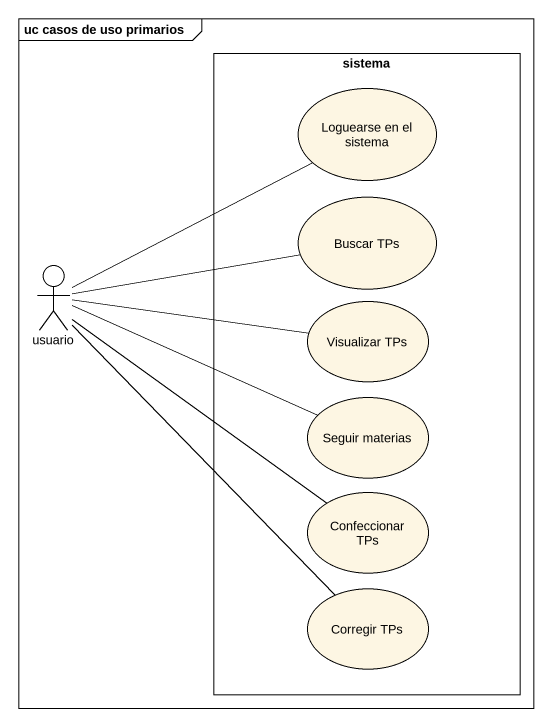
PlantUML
@startuml
mainframe uc casos de uso primarios
rectangle sistema {
  usecase "Loguearse en el sistema" as Loguearse_en_el_sistema
  usecase "Buscar TPs" as Buscar_TPs
  usecase "Visualizar TPs" as Visualizar_TPs
  usecase "Seguir materias" as Seguir_materias
  usecase "Confeccionar TPs" as Confeccionar_TPs
  usecase "Corregir TPs" as Corregir_TPs
}
actor usuario
usuario -up- Loguearse_en_el_sistema
usuario -right- Buscar_TPs
Visualizar_TPs -left- usuario
Seguir_materias -left- usuario
Confeccionar_TPs -up- usuario
Corregir_TPs -up- usuario
@enduml
